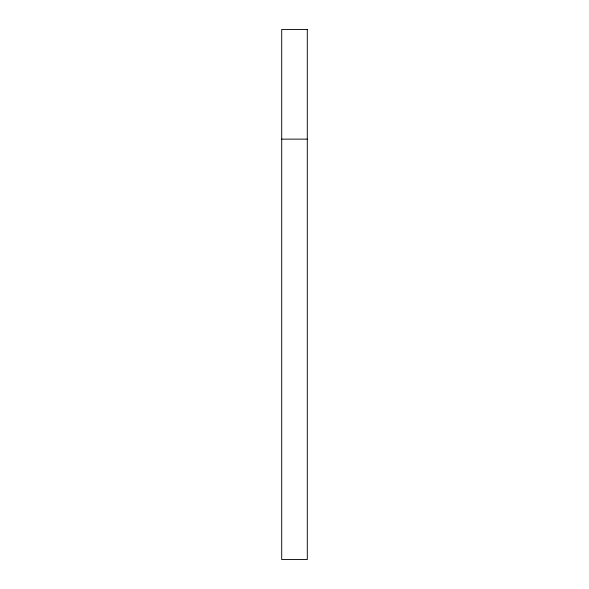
<?xml version="1.0" encoding="UTF-8"?>
<svg xmlns="http://www.w3.org/2000/svg" width="589" height="589" viewBox="0 0 589 589"><rect width="100%" height="100%" fill="white"/><g stroke="black" fill="none" stroke-linecap="round" stroke-linejoin="round"><path stroke-width="0.88" d="M281.704 139.129L307.296 139.129M307.296 29.45L281.704 29.45L281.704 559.55L307.296 559.55L307.296 29.45"/></g></svg>
